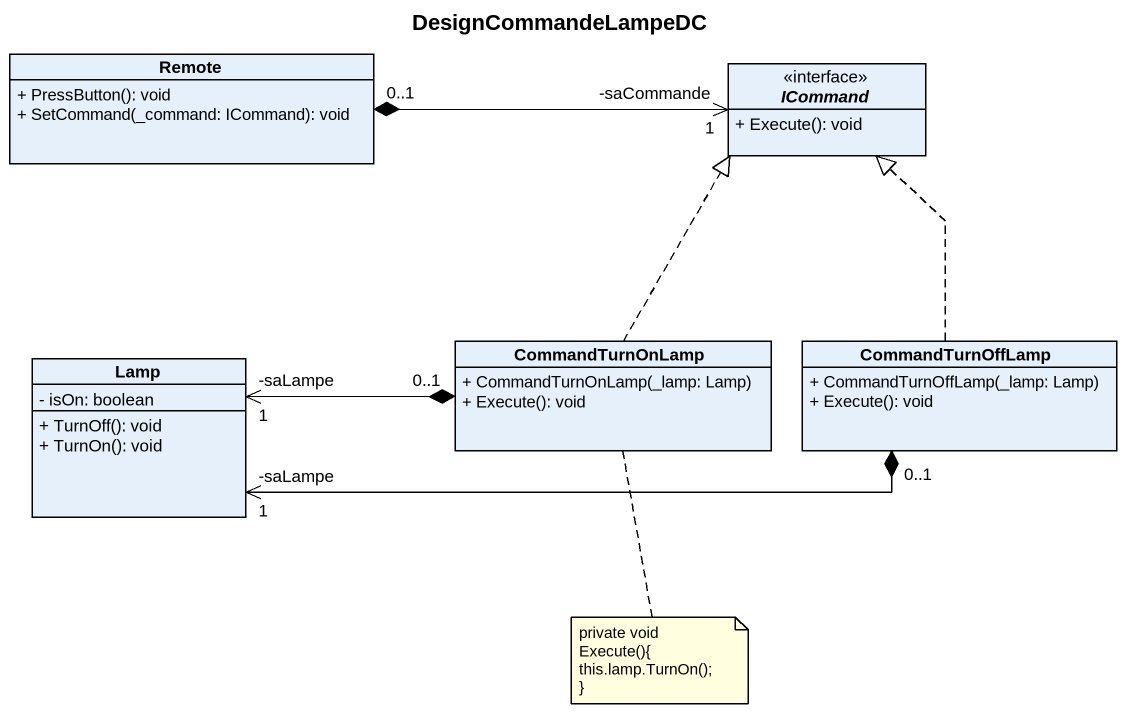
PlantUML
@startuml
title DesignCommandeLampeDC
hide circle
hide empty members
skinparam classAttributeIconSize 0
class Remote {
  + PressButton(): void
  + SetCommand(_command: ICommand): void
}
interface ICommand <<interface>> {
  + Execute(): void
}
class Lamp {
  - isOn: boolean
  + TurnOff(): void
  + TurnOn(): void
}
class CommandTurnOnLamp {
  + CommandTurnOnLamp(_lamp: Lamp)
  + Execute(): void
}
class CommandTurnOffLamp {
  + CommandTurnOffLamp(_lamp: Lamp)
  + Execute(): void
}
ICommand "-saCommande\n1" <-left-* "0..1" Remote
Lamp "-saLampe\n1" <-right-* "0..1" CommandTurnOnLamp
Lamp "-saLampe\n1" <-right-* "0..1" CommandTurnOffLamp
CommandTurnOnLamp .up.|> ICommand
CommandTurnOffLamp .up.|> ICommand
note bottom of CommandTurnOnLamp
  private void Execute(){
  this.lamp.TurnOn();
  ~}
end note
@enduml
